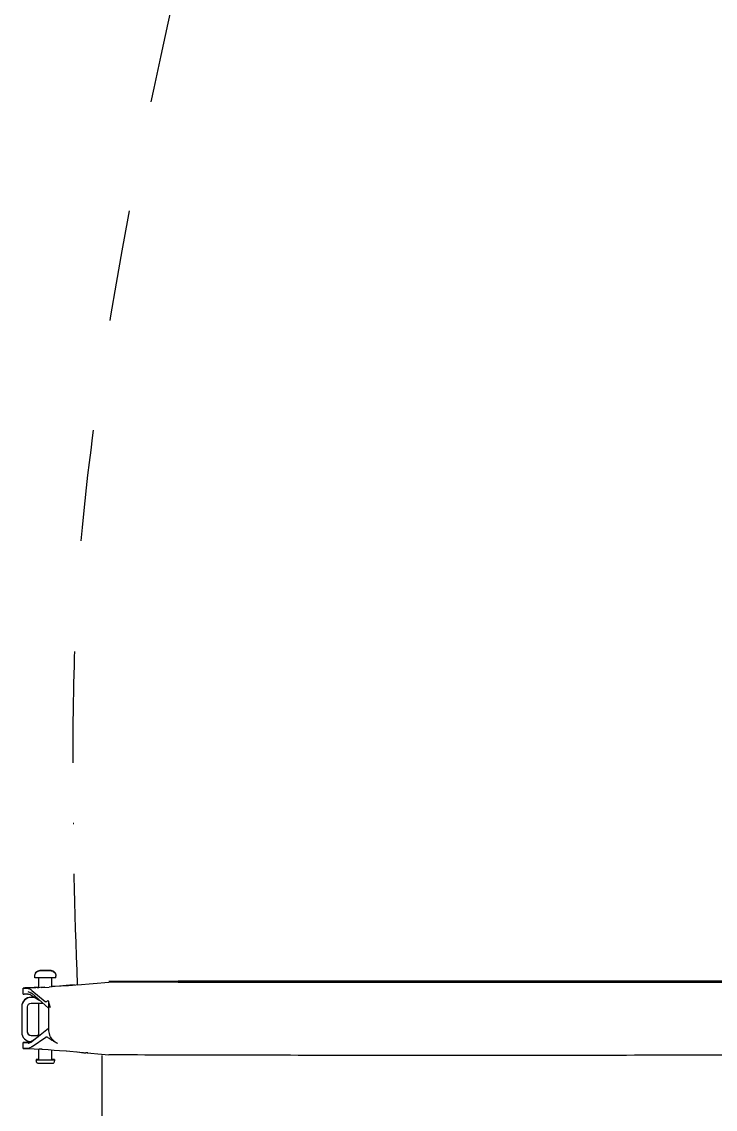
# Model space of a CAD drawing. Header units: millimetres. Extents: x 11802 to 19889, y -472 to 9054.
# Drawn here: x 13222 to 13413.6, y 6822.7 to 7123.5 of the extents above; entities that cross this region are included whole.
import ezdxf

# ---------------------------------------------------------------- set-up
doc = ezdxf.new("R2010")
doc.units = ezdxf.units.MM
doc.header["$LTSCALE"] = 307.34
doc.linetypes.add('DASHED', pattern=[0.2, 0.1, -0.1])
doc.layers.get('0').update_dxf_attribs({"linetype": 'CONTINUOUS'})

msp = doc.modelspace()

# ---------------------------------------------------------------- linework, layer by layer
at = {"color": 0, "linetype": 'Continuous'}
for p, q in [((13236.35481, 6901.73218), (13236.32757, 6901.72876)), ((13236.35482, 6901.73217), (13236.38838, 6901.73676)), ((13225.58474, 6859.06062), (13225.5848, 6859.64687)), ((13226.68474, 6856.34862), (13226.68474, 6859.05567)), ((13230.28474, 6856.56866), (13230.28474, 6859.05567)), ((13232.4217, 6856.7941), (13230.28474, 6856.65143)), ((13231.38474, 6859.06062), (13231.3848, 6859.64687)), ((13234.20402, 6856.9145), (13232.4217, 6856.7941)), ((13235.29071, 6856.99427), (13234.30377, 6856.92136)), ((13236.5346, 6857.10645), (13235.29071, 6856.99427)), ((13235.71447, 6856.96959), (13235.46823, 6856.91873)), ((13237.37015, 6857.08306), (13246.00427, 6857.89567)), ((13222.34609, 6856.23526), (13222.34579, 6856.23484)), ((13222.34579, 6856.23482), (13222.34579, 6856.17807)), ((13222.35682, 6854.57804), (13222.35682, 6856.17803)), ((13222.66852, 6856.16291), (13223.6973, 6856.1562)), ((13223.64823, 6854.55652), (13222.66852, 6854.56291)), ((13225.44082, 6853.71387), (13224.56329, 6853.71387)), ((13224.71929, 6854.78917), (13229.37278, 6850.64083)), ((13224.79004, 6855.5394), (13228.43079, 6852.55094)), ((13224.83829, 6854.07556), (13226.92493, 6852.82296)), ((13225.35938, 6853.76275), (13225.43306, 6853.71387)), ((13226.64908, 6856.38274), (13226.67952, 6856.38446)), ((13227.30682, 6856.37331), (13229.50607, 6856.51712)), ((13221.96329, 6851.03726), (13221.96329, 6844.03728)), ((13223.56329, 6844.03728), (13223.56329, 6851.03726)), ((13225.56844, 6853.63725), (13224.56329, 6853.63725)), ((13224.56329, 6852.03726), (13227.80631, 6852.03726)), ((13226.68474, 6843.04639), (13226.68474, 6852.03726)), ((13229.37278, 6850.84909), (13229.37278, 6844.83259)), ((13229.37278, 6845.04085), (13224.71929, 6841.32292)), ((13224.56329, 6843.11389), (13226.68474, 6843.11389)), ((13226.86504, 6843.03728), (13224.56329, 6843.03728)), ((13224.70167, 6841.59208), (13226.52913, 6842.80453)), ((13224.86308, 6840.11013), (13228.57131, 6842.61988)), ((13226.86611, 6843.0459), (13226.67828, 6843.04638)), ((13222.34573, 6839.55631), (13222.34573, 6841.15631)), ((13222.55921, 6839.54477), (13222.34573, 6839.55629)), ((13222.35689, 6841.21309), (13222.35689, 6841.15628)), ((13222.55921, 6839.54456), (13225.366, 6839.44371)), ((13222.65411, 6841.22811), (13222.66859, 6841.22822)), ((13222.65743, 6841.16302), (13223.69174, 6841.15627)), ((13223.67578, 6839.55638), (13222.65743, 6839.56302)), ((13223.64832, 6841.23461), (13222.66859, 6841.22822)), ((13223.85667, 6841.23382), (13223.86878, 6841.23367)), ((13225.366, 6839.44371), (13227.51008, 6839.32264)), ((13226.68474, 6836.36067), (13226.68474, 6839.36925)), ((13227.64172, 6839.31404), (13226.7739, 6839.37056)), ((13230.28474, 6836.36067), (13230.28474, 6839.1397)), ((13232.42161, 6838.99703), (13234.20392, 6838.87662)), ((13225.9848, 6836.44692), (13225.98474, 6836.12195)), ((13230.9848, 6836.44692), (13230.98474, 6836.12195)), ((13238.04759, 6838.53648), (13245.99867, 6837.7705)), ((13240.22164, 6838.30078), (13239.69163, 6838.3016)), ((13244.17874, 6698.10372), (13244.17874, 6837.60907))]:
    msp.add_line(p, q, dxfattribs=at)
for points in [[(13234.7613, 6856.86843), (13232.81741, 6856.73728), (13231.22283, 6856.63075), (13229.50607, 6856.51712)], [(13237.37015, 6857.08306), (13236.95012, 6857.04321), (13235.48374, 6856.91984), (13234.88966, 6856.87724)], [(13226.68474, 6856.42188), (13225.36612, 6856.34742), (13222.84273, 6856.25676)], [(13228.30149, 6856.43805), (13225.87258, 6856.30369), (13222.8446, 6856.20473)], [(13227.64167, 6839.31404), (13229.29942, 6839.20507), (13230.92063, 6839.09751), (13232.42161, 6838.99703)], [(13234.30367, 6838.86977), (13235.29061, 6838.79685), (13237.22061, 6838.62281), (13238.04759, 6838.53648)]]:
    msp.add_lwpolyline(points, dxfattribs=at)
for centre, radius, start, end in [((13238.04587, 6888.02467), 13.8114, 97.1467612, 97.935687), ((13236.18996, 6902.94866), 1.30893, 276.9173834, 277.293976), ((13237.07263, 6849.51369), 7.5798, 97.9103329, 99.3108663), ((13224.56329, 6851.11386), 2.60001, 90.0001675, 179.9996952), ((13223.71012, 6865.96915), 11.4128, 269.6893346, 270.796091), ((13226.52373, 6862.15899), 7.53448, 253.2225559, 255.0118736), ((13226.78766, 6857.32854), 3.79234, 234.8058276, 239.0678655), ((13224.56329, 6851.03724), 2.60001, 90.0001675, 179.9996952), ((13238.73784, 6854.14812), 9.52197, 198.2583893, 200.2982318), ((13224.56329, 6844.03729), 2.6, 180.0002637, 268.3849229), ((13222.68347, 6834.94237), 6.28565, 91.2164132, 91.7081528), ((13222.71636, 6833.34255), 7.88581, 90.4522852, 91.2085454), ((13222.58585, 6828.73554), 10.82772, 89.6212328, 90.1848672), ((13223.70908, 6831.03434), 10.20045, 89.5542931, 90.3412714), ((13223.59564, 6828.06987), 11.48679, 88.9449113, 89.6002614), ((13223.59973, 6828.14624), 13.01035, 88.8701591, 89.5948334), ((13223.68475, 6826.90437), 14.33049, 89.3126111, 89.5854638), ((13226.19166, 6835.03693), 6.41374, 107.0422499, 109.2458139), ((13226.51689, 6833.97401), 7.52531, 104.8396053, 107.0379321)]:
    msp.add_arc(centre, radius, start, end, dxfattribs=at)
for centre, major_axis, start_param, end_param in [((13237.25809, 6897.17964), (3.25646, -3.25397), 2.558173883, 2.5933165), ((13237.14852, 6852.53729), (3.25646, 3.25397), 7.272881988, 7.354798177), ((13239.69163, 6847.90158), (6.79609, -6.79089), 5.25119753, 5.496627582)]:
    msp.add_ellipse(centre, major_axis=major_axis, ratio=0.998448056, start_param=start_param, end_param=end_param, dxfattribs=at)
at = {"color": 0, "linetype": 'DASHED'}
msp.add_open_spline([(13237.37015, 6857.08306), (13234.23659, 6943.08176), (13241.58766, 7026.74957), (13293.20196, 7273.23375), (13394.77464, 7566.88252), (13571.14678, 7886.76644), (13597.95496, 8068.9021), (13603.75868, 8184.82154)], degree=3, knots=[0, 0, 0, 0, 0.082190324, 0.191090061, 0.557560241, 0.772837869, 1, 1, 1, 1], dxfattribs=at)
at = {"color": 0, "linetype": 'Continuous'}
for points, knots in [([(13225.58474, 6859.56062), (13225.58474, 6859.72971), (13225.643, 6860.07049), (13225.89526, 6860.52159), (13226.28297, 6860.86186), (13226.77366, 6861.06314), (13227.39701, 6861.06158), (13227.84285, 6861.06341), (13228.11145, 6861.06357)], [0, 0, 0, 0, 0.150443192, 0.300782749, 0.451142182, 0.601546494, 0.761022704, 1, 1, 1, 1]), ([(13225.5848, 6859.64687), (13225.5848, 6859.87388), (13225.69166, 6860.3346), (13226.1382, 6860.87821), (13226.65497, 6861.11373), (13227.00653, 6861.1477), (13227.26057, 6861.148), (13227.62389, 6861.14972), (13228.18124, 6861.14985), (13228.80874, 6861.14998), (13229.23517, 6861.14952), (13229.43473, 6861.14912)], [0, 0, 0, 0, 0.145279193, 0.290463027, 0.4358586, 0.49458806, 0.515602417, 0.598431159, 0.727102024, 0.872285416, 1, 1, 1, 1]), ([(13228.11145, 6861.06357), (13228.31112, 6861.06369), (13228.69666, 6861.06353), (13229.22092, 6861.06391), (13229.61781, 6861.06127), (13229.9042, 6861.0637), (13230.15236, 6861.04532), (13230.51729, 6860.94623), (13230.95271, 6860.67187), (13231.30242, 6860.16528), (13231.38474, 6859.76069), (13231.38474, 6859.56062)], [0, 0, 0, 0, 0.145510853, 0.280964356, 0.382065699, 0.43473436, 0.489703783, 0.56283516, 0.708483181, 0.854191982, 1, 1, 1, 1]), ([(13229.43473, 6861.14912), (13229.52388, 6861.14894), (13229.66726, 6861.14812), (13229.89192, 6861.14874), (13230.16937, 6861.13429), (13230.52354, 6861.02601), (13230.88457, 6860.79238), (13231.16571, 6860.46576), (13231.34406, 6860.07381), (13231.3848, 6859.78866), (13231.3848, 6859.64687)], [0, 0, 0, 0, 0.095547763, 0.153671779, 0.240865876, 0.392513541, 0.544287006, 0.696139542, 0.848017775, 1, 1, 1, 1]), ([(13225.68921, 6859.05893), (13225.67404, 6859.05905), (13225.6477, 6859.05904), (13225.61856, 6859.06007), (13225.60009, 6859.05949), (13225.5931, 6859.06126), (13225.58476, 6859.05842), (13225.58474, 6859.06062)], [0, 0, 0, 0, 0.435561427, 0.748539653, 0.85845628, 0.937026504, 1, 1, 1, 1]), ([(13226.67818, 6859.05565), (13226.56718, 6859.05585), (13226.23752, 6859.05659), (13225.90786, 6859.0572), (13225.68921, 6859.05893)], [0, 0, 0, 0, 0.33671066, 1, 1, 1, 1]), ([(13229.25611, 6859.0545), (13229.03164, 6859.05436), (13228.17233, 6859.0541), (13227.31302, 6859.05455), (13226.67818, 6859.05565)], [0, 0, 0, 0, 0.261223221, 1, 1, 1, 1]), ([(13230.29059, 6859.05565), (13230.21148, 6859.05551), (13229.86665, 6859.05498), (13229.52183, 6859.05466), (13229.25611, 6859.0545)], [0, 0, 0, 0, 0.229431335, 1, 1, 1, 1]), ([(13231.38474, 6859.06062), (13231.38475, 6859.05909), (13231.37495, 6859.06197), (13231.36483, 6859.05865), (13231.34004, 6859.06004), (13231.30916, 6859.05895), (13231.26814, 6859.0589), (13231.19666, 6859.05828), (13231.08593, 6859.05781), (13230.92899, 6859.05717), (13230.74119, 6859.05661), (13230.52496, 6859.05609), (13230.37158, 6859.05579), (13230.29059, 6859.05565)], [0, 0, 0, 0, 0.00418777, 0.016716557, 0.037549364, 0.066611362, 0.103824747, 0.149074411, 0.263056759, 0.407135914, 0.579486232, 0.777936818, 1, 1, 1, 1]), ([(13446.56619, 6857.96599), (13445.82874, 6858.01222), (13443.31216, 6857.99219), (13438.04355, 6858.06512), (13429.85833, 6858.07678), (13419.01544, 6858.11515), (13405.84971, 6858.13779), (13384.89209, 6858.16749), (13356.40479, 6858.18486), (13321.98827, 6858.18089), (13290.32161, 6858.15466), (13265.31045, 6858.10361), (13251.3073, 6858.06066), (13245.99881, 6858.02063)], [0, 0, 0, 0, 0.011052111, 0.037606203, 0.078838066, 0.133467311, 0.199795899, 0.275762465, 0.446942191, 0.6258942, 0.790547882, 0.920596074, 1, 1, 1, 1]), ([(13446.56618, 6857.95035), (13445.82878, 6857.90413), (13443.31246, 6857.92414), (13438.04443, 6857.85123), (13429.86017, 6857.83957), (13419.01856, 6857.80119), (13405.85433, 6857.77855), (13384.89885, 6857.74886), (13356.41393, 6857.73149), (13321.99938, 6857.73544), (13290.33294, 6857.76166), (13265.31969, 6857.8127), (13251.31431, 6857.85566), (13246.00427, 6857.89567)], [0, 0, 0, 0, 0.011051545, 0.037603369, 0.07883145, 0.133455693, 0.199778448, 0.275738819, 0.446907168, 0.625852756, 0.790508799, 0.920570631, 1, 1, 1, 1]), ([(13222.55926, 6856.24644), (13222.50731, 6856.24518), (13222.44075, 6856.23277), (13222.36167, 6856.24652), (13222.34609, 6856.23526)], [0, 0, 0, 0, 0.729948138, 1, 1, 1, 1]), ([(13222.35682, 6856.17807), (13222.35682, 6856.18866), (13222.42166, 6856.17973), (13222.49139, 6856.19924), (13222.65667, 6856.1976), (13222.77401, 6856.20313), (13222.84461, 6856.20456)], [0, 0, 0, 0, 0.064942985, 0.254187873, 0.566864663, 1, 1, 1, 1]), ([(13222.39173, 6856.17098), (13222.38296, 6856.17176), (13222.37457, 6856.17409), (13222.35682, 6856.17491), (13222.35682, 6856.17807)], [0, 0, 0, 0, 0.735535536, 1, 1, 1, 1]), ([(13222.35682, 6854.57807), (13222.35682, 6854.57127), (13222.39761, 6854.5749), (13222.47952, 6854.55771), (13222.59075, 6854.56342), (13222.66852, 6854.56291)], [0, 0, 0, 0, 0.065205202, 0.253765061, 1, 1, 1, 1]), ([(13222.66852, 6856.16291), (13222.63697, 6856.16311), (13222.5447, 6856.16456), (13222.45225, 6856.16558), (13222.39173, 6856.17098)], [0, 0, 0, 0, 0.341783683, 1, 1, 1, 1]), ([(13223.04939, 6856.25224), (13223.00008, 6856.25206), (13222.83669, 6856.25113), (13222.6733, 6856.2492), (13222.55926, 6856.24644)], [0, 0, 0, 0, 0.301849333, 1, 1, 1, 1]), ([(13224.12161, 6856.24788), (13224.01894, 6856.2488), (13223.66155, 6856.25165), (13223.30413, 6856.25318), (13223.04939, 6856.25224)], [0, 0, 0, 0, 0.287267767, 1, 1, 1, 1]), ([(13223.77243, 6856.15606), (13223.75944, 6856.15603), (13223.73518, 6856.15597), (13223.71092, 6856.15612), (13223.69966, 6856.15636)], [0, 0, 0, 0, 0.535642289, 1, 1, 1, 1]), ([(13224.34887, 6854.94522), (13224.2848, 6854.96459), (13224.07003, 6855.03288), (13223.85759, 6855.11147), (13223.71554, 6855.18191)], [0, 0, 0, 0, 0.296822297, 1, 1, 1, 1]), ([(13223.77243, 6856.15606), (13223.91347, 6856.15641), (13224.24181, 6855.99694), (13224.51017, 6855.78832), (13224.66035, 6855.65103)], [0, 0, 0, 0, 0.409387431, 1, 1, 1, 1]), ([(13224.60193, 6854.22939), (13224.53425, 6854.27721), (13224.31231, 6854.42323), (13224.05513, 6854.55982), (13223.86868, 6854.55745)], [0, 0, 0, 0, 0.307691654, 1, 1, 1, 1]), ([(13226.2348, 6856.34782), (13226.23481, 6856.35704), (13226.29054, 6856.35054), (13226.35049, 6856.36872), (13226.49054, 6856.3713), (13226.58979, 6856.37938), (13226.64908, 6856.38274)], [0, 0, 0, 0, 0.066430517, 0.258169872, 0.571958192, 1, 1, 1, 1]), ([(13226.41619, 6856.33454), (13226.37099, 6856.33588), (13226.33218, 6856.35312), (13226.2348, 6856.33234), (13226.2348, 6856.34782)], [0, 0, 0, 0, 0.744870541, 1, 1, 1, 1]), ([(13223.56329, 6851.03726), (13223.56329, 6851.29238), (13223.77664, 6851.8239), (13224.30816, 6852.03726), (13224.56329, 6852.03726)], [0, 0, 0, 0, 0.499999515, 1, 1, 1, 1]), ([(13228.4308, 6852.55094), (13228.48892, 6852.50341), (13228.64915, 6852.44204), (13228.96453, 6852.57639), (13229.15938, 6852.73347), (13229.29578, 6852.84065)], [0, 0, 0, 0, 0.229152469, 0.470515186, 1, 1, 1, 1]), ([(13229.29578, 6852.84065), (13229.3243, 6852.68523), (13229.42744, 6852.12024), (13229.56462, 6851.56032), (13229.69527, 6851.16486)], [0, 0, 0, 0, 0.275053055, 1, 1, 1, 1]), ([(13224.56329, 6843.03728), (13224.30816, 6843.03728), (13223.77664, 6843.25063), (13223.56329, 6843.78215), (13223.56329, 6844.03728)], [0, 0, 0, 0, 0.500000362, 1, 1, 1, 1]), ([(13223.56618, 6844.03805), (13223.58472, 6843.79535), (13223.81477, 6843.30628), (13224.31992, 6843.11389), (13224.56329, 6843.11389)], [0, 0, 0, 0, 0.500036729, 1, 1, 1, 1]), ([(13226.67828, 6843.09892), (13226.61485, 6843.0991), (13226.52586, 6843.0993), (13226.41619, 6843.10003), (13226.35265, 6843.09991), (13226.30461, 6843.10151), (13226.26592, 6843.09904), (13226.25008, 6843.10436), (13226.23474, 6843.09946), (13226.23474, 6843.10185)], [0, 0, 0, 0, 0.429007593, 0.601121501, 0.743459764, 0.855160023, 0.935416999, 0.983789716, 1, 1, 1, 1]), ([(13226.67828, 6843.04638), (13226.61485, 6843.04657), (13226.52586, 6843.04676), (13226.41619, 6843.04749), (13226.35265, 6843.04738), (13226.30461, 6843.04898), (13226.26592, 6843.04651), (13226.25008, 6843.05183), (13226.23474, 6843.04692), (13226.23474, 6843.04932)], [0, 0, 0, 0, 0.429007593, 0.601121501, 0.743459764, 0.855160023, 0.935416999, 0.983789716, 1, 1, 1, 1]), ([(13231.87946, 6840.90108), (13231.59142, 6841.04808), (13231.0257, 6841.35201), (13230.1752, 6841.87171), (13229.47958, 6842.34004), (13228.80484, 6842.77593), (13228.57136, 6842.61991)], [0, 0, 0, 0, 0.258401292, 0.517422157, 0.775616779, 1, 1, 1, 1]), ([(13231.87948, 6840.90111), (13231.64112, 6841.0228), (13230.68345, 6841.5972), (13229.91169, 6842.53309), (13229.62899, 6843.33576)], [0, 0, 0, 0, 0.239248388, 1, 1, 1, 1]), ([(13222.65743, 6841.16302), (13222.57967, 6841.16352), (13222.46757, 6841.17354), (13222.38725, 6841.15469), (13222.34573, 6841.16292), (13222.34573, 6841.15628)], [0, 0, 0, 0, 0.747599542, 0.9361605, 1, 1, 1, 1]), ([(13222.34573, 6839.55629), (13222.34573, 6839.57353), (13222.4565, 6839.54252), (13222.49969, 6839.56303), (13222.55091, 6839.5632)], [0, 0, 0, 0, 0.251876198, 1, 1, 1, 1]), ([(13222.35689, 6841.21306), (13222.35689, 6841.22493), (13222.4311, 6841.21246), (13222.46131, 6841.22418), (13222.4961, 6841.22522)], [0, 0, 0, 0, 0.254331917, 1, 1, 1, 1]), ([(13222.56135, 6841.19477), (13222.51028, 6841.1969), (13222.46635, 6841.21687), (13222.35689, 6841.19564), (13222.35689, 6841.21306)], [0, 0, 0, 0, 0.745869206, 1, 1, 1, 1]), ([(13224.66931, 6839.96975), (13224.52286, 6839.85395), (13224.25719, 6839.6755), (13223.94286, 6839.55227), (13223.80716, 6839.55471)], [0, 0, 0, 0, 0.579053284, 1, 1, 1, 1]), ([(13223.85628, 6841.15407), (13223.90478, 6841.15314), (13224.15814, 6841.19882), (13224.37232, 6841.35269), (13224.53626, 6841.47556)], [0, 0, 0, 0, 0.191455641, 1, 1, 1, 1]), ([(13224.61922, 6841.2626), (13224.61498, 6841.26234), (13224.60618, 6841.26272), (13224.59768, 6841.26504), (13224.5935, 6841.26666)], [0, 0, 0, 0, 0.486233354, 1, 1, 1, 1]), ([(13226.68202, 6836.36446), (13226.5658, 6836.36419), (13226.3334, 6836.36274), (13226.10091, 6836.36406), (13225.98475, 6836.36067)], [0, 0, 0, 0, 0.500003833, 1, 1, 1, 1]), ([(13225.98475, 6836.36067), (13225.98477, 6836.35971), (13225.99082, 6836.36143), (13225.99722, 6836.35938), (13226.01265, 6836.36017), (13226.04212, 6836.35917), (13226.09424, 6836.35921), (13226.17211, 6836.35851), (13226.27142, 6836.35813), (13226.3908, 6836.35766), (13226.52931, 6836.35725), (13226.62789, 6836.357), (13226.68016, 6836.35689)], [0, 0, 0, 0, 0.004132055, 0.016440472, 0.036901024, 0.065481404, 0.146729144, 0.259407386, 0.402522201, 0.574738966, 0.774512806, 1, 1, 1, 1]), ([(13226.67743, 6836.4507), (13226.62535, 6836.45058), (13226.52716, 6836.45034), (13226.38918, 6836.44993), (13226.27029, 6836.44946), (13226.17137, 6836.44908), (13226.09383, 6836.44839), (13226.04192, 6836.44842), (13226.01259, 6836.44742), (13225.9972, 6836.44821), (13225.99087, 6836.44617), (13225.98482, 6836.44787), (13225.98481, 6836.44692)], [0, 0, 0, 0, 0.225546269, 0.425328427, 0.597563698, 0.740653031, 0.853335149, 0.934546777, 0.963127296, 0.983593162, 0.995885116, 1, 1, 1, 1]), ([(13225.98481, 6836.44692), (13225.98481, 6836.44597), (13225.99089, 6836.44767), (13225.99718, 6836.44564), (13226.0126, 6836.44642), (13226.04191, 6836.44542), (13226.09385, 6836.44546), (13226.1714, 6836.44476), (13226.27033, 6836.44439), (13226.38926, 6836.44392), (13226.5273, 6836.44351), (13226.62556, 6836.44326), (13226.67767, 6836.44314)], [0, 0, 0, 0, 0.004109286, 0.016397669, 0.036857728, 0.065429013, 0.146631244, 0.259305067, 0.402365668, 0.574557947, 0.774385999, 1, 1, 1, 1]), ([(13226.68016, 6836.35689), (13226.85501, 6836.35649), (13227.67819, 6836.35515), (13228.50138, 6836.35501), (13229.14972, 6836.3554)], [0, 0, 0, 0, 0.212405697, 1, 1, 1, 1]), ([(13229.14972, 6836.3554), (13229.25506, 6836.35546), (13229.63431, 6836.35575), (13230.01356, 6836.35626), (13230.28747, 6836.35688)], [0, 0, 0, 0, 0.277765277, 1, 1, 1, 1]), ([(13230.28747, 6836.35688), (13230.40368, 6836.35715), (13230.63609, 6836.3586), (13230.86858, 6836.35729), (13230.98474, 6836.36067)], [0, 0, 0, 0, 0.500003833, 1, 1, 1, 1]), ([(13230.98474, 6836.36067), (13230.98471, 6836.36163), (13230.97867, 6836.35992), (13230.97227, 6836.36196), (13230.95684, 6836.36117), (13230.92737, 6836.36217), (13230.87525, 6836.36214), (13230.79738, 6836.36284), (13230.69806, 6836.36321), (13230.57869, 6836.36368), (13230.44018, 6836.36409), (13230.3416, 6836.36434), (13230.28933, 6836.36446)], [0, 0, 0, 0, 0.004132055, 0.016440472, 0.036901024, 0.065481404, 0.146729144, 0.259407386, 0.402522201, 0.574738966, 0.774512806, 1, 1, 1, 1]), ([(13230.98479, 6836.44692), (13230.9848, 6836.44787), (13230.97872, 6836.44617), (13230.97242, 6836.44821), (13230.957, 6836.44742), (13230.92768, 6836.44842), (13230.87574, 6836.44839), (13230.79817, 6836.44908), (13230.69922, 6836.44946), (13230.58027, 6836.44993), (13230.44221, 6836.45034), (13230.34393, 6836.45058), (13230.29182, 6836.4507)], [0, 0, 0, 0, 0.004109321, 0.016397816, 0.036858055, 0.065429575, 0.146632412, 0.25930686, 0.402367935, 0.574560291, 0.774387797, 1, 1, 1, 1]), ([(13230.29206, 6836.44314), (13230.34414, 6836.44326), (13230.44235, 6836.44351), (13230.58035, 6836.44392), (13230.69927, 6836.44439), (13230.7982, 6836.44476), (13230.87575, 6836.44546), (13230.92768, 6836.44542), (13230.95701, 6836.44642), (13230.9724, 6836.44564), (13230.97873, 6836.44767), (13230.98478, 6836.44597), (13230.98479, 6836.44692)], [0, 0, 0, 0, 0.225544595, 0.425326128, 0.597561454, 0.74065126, 0.853334001, 0.934546223, 0.963126973, 0.983593017, 0.995885082, 1, 1, 1, 1]), ([(13446.56618, 6837.82514), (13445.82869, 6837.77891), (13443.31206, 6837.79893), (13438.04336, 6837.72601), (13429.85806, 6837.71435), (13419.0151, 6837.67597), (13405.84931, 6837.65333), (13384.89164, 6837.62364), (13356.40431, 6837.60627), (13321.98779, 6837.61023), (13290.3212, 6837.63646), (13265.31016, 6837.68752), (13251.3071, 6837.73047), (13245.99867, 6837.7705)], [0, 0, 0, 0, 0.011052549, 0.037607051, 0.078839287, 0.133468854, 0.199797703, 0.275764462, 0.446944345, 0.625896197, 0.790549425, 0.920596922, 1, 1, 1, 1]), ([(13229.0562, 6835.35614), (13228.89402, 6835.35604), (13228.5682, 6835.35594), (13228.08582, 6835.35601), (13227.62439, 6835.35632), (13227.26412, 6835.35677), (13227.00443, 6835.35725), (13226.83725, 6835.35764), (13226.69179, 6835.35808), (13226.56991, 6835.35847), (13226.47336, 6835.35912), (13226.40906, 6835.3592), (13226.37151, 6835.36007), (13226.35319, 6835.3595), (13226.34295, 6835.3612), (13226.3373, 6835.35982), (13226.33633, 6835.36066)], [0, 0, 0, 0, 0.178880509, 0.359382275, 0.532057677, 0.68781947, 0.7567563, 0.818492389, 0.872210733, 0.917211126, 0.952891126, 0.978789927, 0.987955555, 0.994560851, 0.998580643, 1, 1, 1, 1]), ([(13230.63316, 6835.36066), (13230.63124, 6835.35905), (13230.62014, 6835.36202), (13230.59986, 6835.35865), (13230.56362, 6835.36), (13230.51473, 6835.35891), (13230.45203, 6835.35885), (13230.34317, 6835.35823), (13230.17739, 6835.35777), (13229.94623, 6835.35719), (13229.67658, 6835.35674), (13229.37561, 6835.35637), (13229.16529, 6835.35621), (13229.0562, 6835.35614)], [0, 0, 0, 0, 0.004775022, 0.018492047, 0.041063649, 0.072332705, 0.112109373, 0.160113687, 0.279522204, 0.42742373, 0.599895914, 0.792480496, 1, 1, 1, 1])]:
    msp.add_open_spline(points, degree=3, knots=knots, dxfattribs=at)
for points in [[(13235.84628, 6856.99362), (13235.80222, 6856.98635), (13235.75822, 6856.97862), (13235.71449, 6856.96959)], [(13224.57518, 6854.88083), (13224.63052, 6854.86597), (13224.68226, 6854.82715), (13224.71403, 6854.77946)], [(13224.79003, 6855.53941), (13224.74607, 6855.57538), (13224.70203, 6855.61161), (13224.66227, 6855.65219)], [(13229.29578, 6852.84065), (13229.32718, 6852.17704), (13229.37025, 6851.51343), (13229.37278, 6850.84909)], [(13229.37278, 6844.83259), (13229.37123, 6844.32639), (13229.46083, 6843.81321), (13229.62899, 6843.33576)], [(13222.84467, 6841.18654), (13222.75021, 6841.18846), (13222.65574, 6841.19084), (13222.56135, 6841.19477)], [(13223.71559, 6840.9445), (13223.76883, 6840.97081), (13223.82326, 6840.99474), (13223.87824, 6841.01719)], [(13224.06785, 6841.26802), (13224.00376, 6841.24735), (13223.93611, 6841.23282), (13223.86878, 6841.23367)], [(13223.87824, 6841.01719), (13223.94396, 6841.04403), (13224.01055, 6841.06877), (13224.07755, 6841.09223)], [(13224.31173, 6841.37712), (13224.23373, 6841.33415), (13224.1526, 6841.29536), (13224.06785, 6841.26802)], [(13224.42399, 6841.44308), (13224.38713, 6841.42016), (13224.34975, 6841.39806), (13224.31173, 6841.37712)], [(13224.70168, 6841.59208), (13224.64597, 6841.55512), (13224.5897, 6841.51826), (13224.53942, 6841.4742)], [(13224.71929, 6841.32292), (13224.68886, 6841.29861), (13224.65809, 6841.265), (13224.61922, 6841.2626)], [(13224.66917, 6839.96917), (13224.73256, 6840.01851), (13224.79647, 6840.06818), (13224.86657, 6840.10742)], [(13226.07688, 6835.70268), (13226.01689, 6835.83258), (13225.98474, 6835.97885), (13225.98474, 6836.12195)], [(13226.33632, 6835.36066), (13226.22739, 6835.45345), (13226.13688, 6835.57277), (13226.07688, 6835.70268)], [(13230.89261, 6835.70268), (13230.83261, 6835.57277), (13230.7421, 6835.45345), (13230.63317, 6835.36066)], [(13230.98474, 6836.12195), (13230.98474, 6835.97885), (13230.9526, 6835.83258), (13230.89261, 6835.70268)]]:
    msp.add_open_spline(points, degree=3, dxfattribs=at)

doc.saveas('drawing.dxf')
